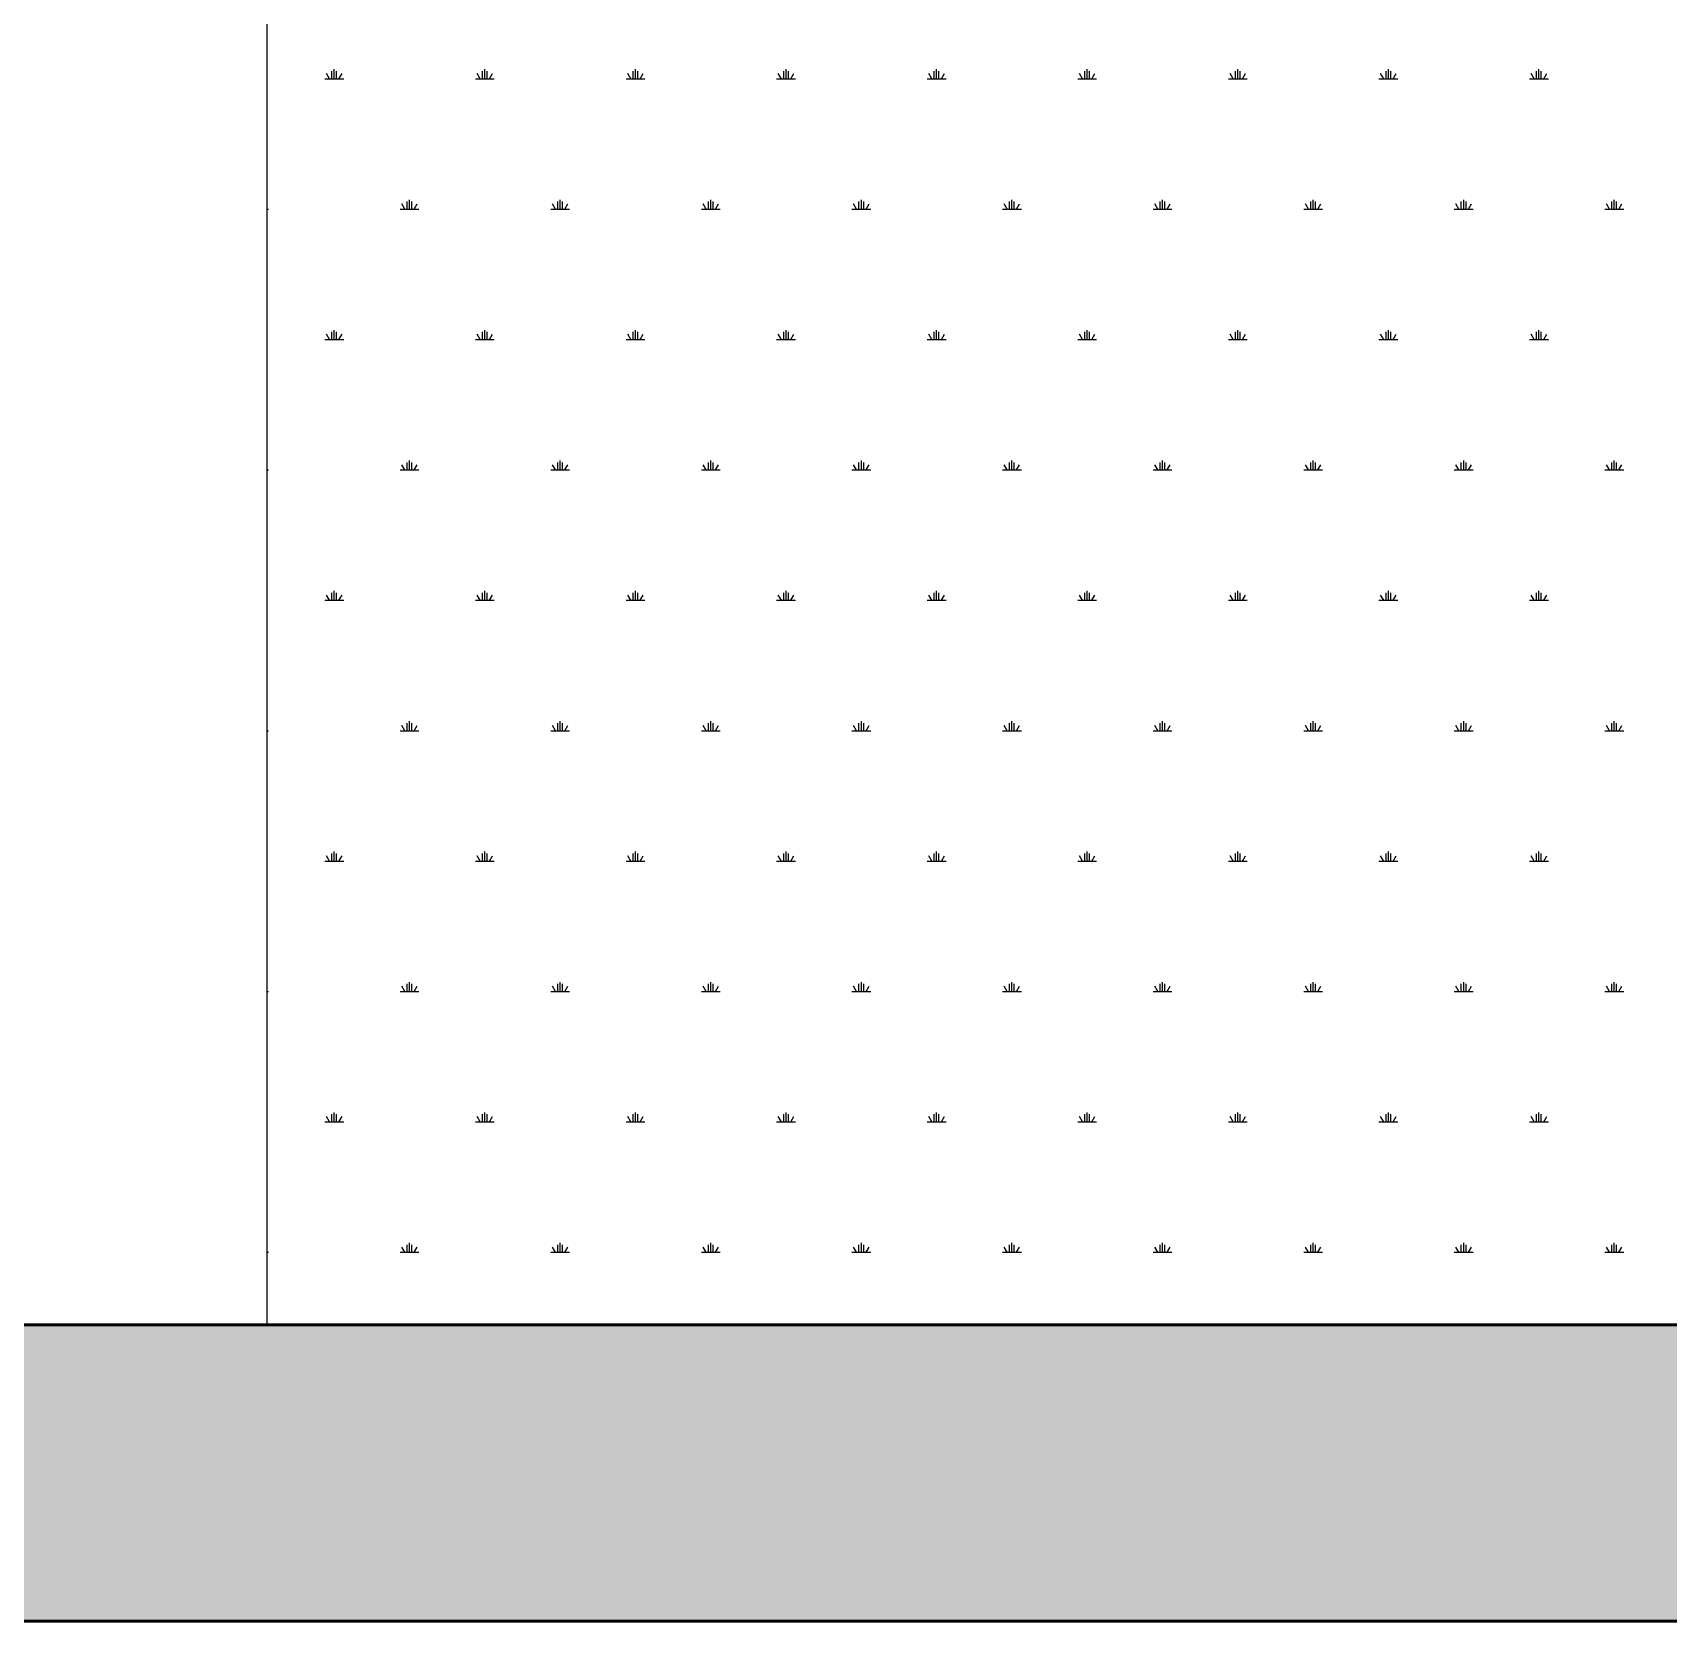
# Model space of a CAD drawing. Header units: millimetres. Extents: x 2999.9 to 3041.9, y 869.6 to 906.3.
# Drawn here: x 3036.451 to 3037.278, y 894.688 to 895.492 of the extents above; entities that cross this region are included whole.
import ezdxf

# ---------------------------------------------------------------- set-up
doc = ezdxf.new("R2010")
doc.units = ezdxf.units.MM
doc.layers.add('mori', color=166, linetype='Continuous', lineweight=30)

msp = doc.modelspace()

# ---------------------------------------------------------------- linework, layer by layer
msp.add_line((3036.56921, 894.83817), (3036.56921, 897.83752))
at = {"color": 76, "linetype": 'Continuous'}
for p, q in [((3036.59845, 895.46886), (3036.60797, 895.46886)), ((3036.60083, 895.46886), (3036.5993, 895.4715)), ((3036.60202, 895.46886), (3036.60202, 895.47267)), ((3036.60321, 895.46886), (3036.60321, 895.47363)), ((3036.6044, 895.46886), (3036.6044, 895.47267)), ((3036.60559, 895.46887), (3036.60712, 895.47151)), ((3036.67465, 895.46886), (3036.68417, 895.46886)), ((3036.67703, 895.46886), (3036.6755, 895.4715)), ((3036.67822, 895.46886), (3036.67822, 895.47267)), ((3036.67941, 895.46886), (3036.67941, 895.47363)), ((3036.6806, 895.46886), (3036.6806, 895.47267)), ((3036.68179, 895.46887), (3036.68332, 895.47151)), ((3036.75085, 895.46886), (3036.76037, 895.46886)), ((3036.75323, 895.46886), (3036.7517, 895.4715)), ((3036.75442, 895.46886), (3036.75442, 895.47267)), ((3036.75561, 895.46886), (3036.75561, 895.47363)), ((3036.7568, 895.46886), (3036.7568, 895.47267)), ((3036.75799, 895.46887), (3036.75952, 895.47151)), ((3036.82705, 895.46886), (3036.83657, 895.46886)), ((3036.82943, 895.46886), (3036.8279, 895.4715)), ((3036.83062, 895.46886), (3036.83062, 895.47267)), ((3036.83181, 895.46886), (3036.83181, 895.47363)), ((3036.833, 895.46886), (3036.833, 895.47267)), ((3036.83419, 895.46887), (3036.83572, 895.47151)), ((3036.90325, 895.46886), (3036.91277, 895.46886)), ((3036.90563, 895.46886), (3036.9041, 895.4715)), ((3036.90682, 895.46886), (3036.90682, 895.47267)), ((3036.90801, 895.46886), (3036.90801, 895.47363)), ((3036.9092, 895.46886), (3036.9092, 895.47267)), ((3036.91039, 895.46887), (3036.91192, 895.47151)), ((3036.97945, 895.46886), (3036.98897, 895.46886)), ((3036.98183, 895.46886), (3036.9803, 895.4715)), ((3036.98302, 895.46886), (3036.98302, 895.47267)), ((3036.98421, 895.46886), (3036.98421, 895.47363)), ((3036.9854, 895.46886), (3036.9854, 895.47267)), ((3036.98659, 895.46887), (3036.98812, 895.47151)), ((3037.05565, 895.46886), (3037.06517, 895.46886)), ((3037.05803, 895.46886), (3037.0565, 895.4715)), ((3037.05922, 895.46886), (3037.05922, 895.47267)), ((3037.06041, 895.46886), (3037.06041, 895.47363)), ((3037.0616, 895.46886), (3037.0616, 895.47267)), ((3037.06279, 895.46887), (3037.06432, 895.47151)), ((3037.13185, 895.46886), (3037.14137, 895.46886)), ((3037.13423, 895.46886), (3037.1327, 895.4715)), ((3037.13542, 895.46886), (3037.13542, 895.47267)), ((3037.13661, 895.46886), (3037.13661, 895.47363)), ((3037.1378, 895.46886), (3037.1378, 895.47267)), ((3037.13899, 895.46887), (3037.14052, 895.47151)), ((3037.20805, 895.46886), (3037.21757, 895.46886)), ((3037.21043, 895.46886), (3037.2089, 895.4715)), ((3037.21162, 895.46886), (3037.21162, 895.47267)), ((3037.21281, 895.46886), (3037.21281, 895.47363)), ((3037.214, 895.46886), (3037.214, 895.47267)), ((3037.21519, 895.46887), (3037.21672, 895.47151)), ((3036.56921, 895.40287), (3036.56987, 895.40287)), ((3036.63655, 895.40287), (3036.64607, 895.40287)), ((3036.63893, 895.40287), (3036.6374, 895.40551)), ((3036.64012, 895.40287), (3036.64012, 895.40668)), ((3036.64131, 895.40287), (3036.64131, 895.40764)), ((3036.6425, 895.40287), (3036.6425, 895.40668)), ((3036.64369, 895.40287), (3036.64522, 895.40551)), ((3036.71275, 895.40287), (3036.72227, 895.40287)), ((3036.71513, 895.40287), (3036.7136, 895.40551)), ((3036.71632, 895.40287), (3036.71632, 895.40668)), ((3036.71751, 895.40287), (3036.71751, 895.40764)), ((3036.7187, 895.40287), (3036.7187, 895.40668)), ((3036.71989, 895.40287), (3036.72142, 895.40551)), ((3036.78895, 895.40287), (3036.79847, 895.40287)), ((3036.79133, 895.40287), (3036.7898, 895.40551)), ((3036.79252, 895.40287), (3036.79252, 895.40668)), ((3036.79371, 895.40287), (3036.79371, 895.40764)), ((3036.7949, 895.40287), (3036.7949, 895.40668)), ((3036.79609, 895.40287), (3036.79762, 895.40551)), ((3036.86515, 895.40287), (3036.87467, 895.40287)), ((3036.86753, 895.40287), (3036.866, 895.40551)), ((3036.86872, 895.40287), (3036.86872, 895.40668)), ((3036.86991, 895.40287), (3036.86991, 895.40764)), ((3036.8711, 895.40287), (3036.8711, 895.40668)), ((3036.87229, 895.40287), (3036.87382, 895.40551)), ((3036.94135, 895.40287), (3036.95087, 895.40287)), ((3036.94373, 895.40287), (3036.9422, 895.40551)), ((3036.94492, 895.40287), (3036.94492, 895.40668)), ((3036.94611, 895.40287), (3036.94611, 895.40764)), ((3036.9473, 895.40287), (3036.9473, 895.40668)), ((3036.94849, 895.40287), (3036.95002, 895.40551)), ((3037.01755, 895.40287), (3037.02707, 895.40287)), ((3037.01993, 895.40287), (3037.0184, 895.40551)), ((3037.02112, 895.40287), (3037.02112, 895.40668)), ((3037.02231, 895.40287), (3037.02231, 895.40764)), ((3037.0235, 895.40287), (3037.0235, 895.40668)), ((3037.02469, 895.40287), (3037.02622, 895.40551)), ((3037.09375, 895.40287), (3037.10327, 895.40287)), ((3037.09613, 895.40287), (3037.0946, 895.40551)), ((3037.09732, 895.40287), (3037.09732, 895.40668)), ((3037.09851, 895.40287), (3037.09851, 895.40764)), ((3037.0997, 895.40287), (3037.0997, 895.40668)), ((3037.10089, 895.40287), (3037.10242, 895.40551)), ((3037.16995, 895.40287), (3037.17947, 895.40287)), ((3037.17233, 895.40287), (3037.1708, 895.40551)), ((3037.17352, 895.40287), (3037.17352, 895.40668)), ((3037.17471, 895.40287), (3037.17471, 895.40764)), ((3037.1759, 895.40287), (3037.1759, 895.40668)), ((3037.17709, 895.40287), (3037.17862, 895.40551)), ((3037.24615, 895.40287), (3037.25567, 895.40287)), ((3037.24853, 895.40287), (3037.247, 895.40551)), ((3037.24972, 895.40287), (3037.24972, 895.40668)), ((3037.25091, 895.40287), (3037.25091, 895.40764)), ((3037.2521, 895.40287), (3037.2521, 895.40668)), ((3037.25329, 895.40287), (3037.25482, 895.40551)), ((3036.59845, 895.33688), (3036.60797, 895.33688)), ((3036.60083, 895.33688), (3036.5993, 895.33952)), ((3036.60202, 895.33688), (3036.60202, 895.34069)), ((3036.60321, 895.33688), (3036.60321, 895.34164)), ((3036.6044, 895.33688), (3036.6044, 895.34069)), ((3036.60559, 895.33688), (3036.60712, 895.33952)), ((3036.67465, 895.33688), (3036.68417, 895.33688)), ((3036.67703, 895.33688), (3036.6755, 895.33952)), ((3036.67822, 895.33688), (3036.67822, 895.34069)), ((3036.67941, 895.33688), (3036.67941, 895.34164)), ((3036.6806, 895.33688), (3036.6806, 895.34069)), ((3036.68179, 895.33688), (3036.68332, 895.33952)), ((3036.75085, 895.33688), (3036.76037, 895.33688)), ((3036.75323, 895.33688), (3036.7517, 895.33952)), ((3036.75442, 895.33688), (3036.75442, 895.34069)), ((3036.75561, 895.33688), (3036.75561, 895.34164)), ((3036.7568, 895.33688), (3036.7568, 895.34069)), ((3036.75799, 895.33688), (3036.75952, 895.33952)), ((3036.82705, 895.33688), (3036.83657, 895.33688)), ((3036.82943, 895.33688), (3036.8279, 895.33952)), ((3036.83062, 895.33688), (3036.83062, 895.34069)), ((3036.83181, 895.33688), (3036.83181, 895.34164)), ((3036.833, 895.33688), (3036.833, 895.34069)), ((3036.83419, 895.33688), (3036.83572, 895.33952)), ((3036.90325, 895.33688), (3036.91277, 895.33688)), ((3036.90563, 895.33688), (3036.9041, 895.33952)), ((3036.90682, 895.33688), (3036.90682, 895.34069)), ((3036.90801, 895.33688), (3036.90801, 895.34164)), ((3036.9092, 895.33688), (3036.9092, 895.34069)), ((3036.91039, 895.33688), (3036.91192, 895.33952)), ((3036.97945, 895.33688), (3036.98897, 895.33688)), ((3036.98183, 895.33688), (3036.9803, 895.33952)), ((3036.98302, 895.33688), (3036.98302, 895.34069)), ((3036.98421, 895.33688), (3036.98421, 895.34164)), ((3036.9854, 895.33688), (3036.9854, 895.34069)), ((3036.98659, 895.33688), (3036.98812, 895.33952)), ((3037.05565, 895.33688), (3037.06517, 895.33688)), ((3037.05803, 895.33688), (3037.0565, 895.33952)), ((3037.05922, 895.33688), (3037.05922, 895.34069)), ((3037.06041, 895.33688), (3037.06041, 895.34164)), ((3037.0616, 895.33688), (3037.0616, 895.34069)), ((3037.06279, 895.33688), (3037.06432, 895.33952)), ((3037.13185, 895.33688), (3037.14137, 895.33688)), ((3037.13423, 895.33688), (3037.1327, 895.33952)), ((3037.13542, 895.33688), (3037.13542, 895.34069)), ((3037.13661, 895.33688), (3037.13661, 895.34164)), ((3037.1378, 895.33688), (3037.1378, 895.34069)), ((3037.13899, 895.33688), (3037.14052, 895.33952)), ((3037.20805, 895.33688), (3037.21757, 895.33688)), ((3037.21043, 895.33688), (3037.2089, 895.33952)), ((3037.21162, 895.33688), (3037.21162, 895.34069)), ((3037.21281, 895.33688), (3037.21281, 895.34164)), ((3037.214, 895.33688), (3037.214, 895.34069)), ((3037.21519, 895.33688), (3037.21672, 895.33952)), ((3036.56921, 895.27089), (3036.56987, 895.27089)), ((3036.63655, 895.27089), (3036.64607, 895.27089)), ((3036.63893, 895.27089), (3036.6374, 895.27353)), ((3036.64012, 895.27089), (3036.64012, 895.2747)), ((3036.64131, 895.27089), (3036.64131, 895.27565)), ((3036.6425, 895.27089), (3036.6425, 895.2747)), ((3036.64369, 895.27089), (3036.64522, 895.27353)), ((3036.71275, 895.27089), (3036.72227, 895.27089)), ((3036.71513, 895.27089), (3036.7136, 895.27353)), ((3036.71632, 895.27089), (3036.71632, 895.2747)), ((3036.71751, 895.27089), (3036.71751, 895.27565)), ((3036.7187, 895.27089), (3036.7187, 895.2747)), ((3036.71989, 895.27089), (3036.72142, 895.27353)), ((3036.78895, 895.27089), (3036.79847, 895.27089)), ((3036.79133, 895.27089), (3036.7898, 895.27353)), ((3036.79252, 895.27089), (3036.79252, 895.2747)), ((3036.79371, 895.27089), (3036.79371, 895.27565)), ((3036.7949, 895.27089), (3036.7949, 895.2747)), ((3036.79609, 895.27089), (3036.79762, 895.27353)), ((3036.86515, 895.27089), (3036.87467, 895.27089)), ((3036.86753, 895.27089), (3036.866, 895.27353)), ((3036.86872, 895.27089), (3036.86872, 895.2747)), ((3036.86991, 895.27089), (3036.86991, 895.27565)), ((3036.8711, 895.27089), (3036.8711, 895.2747)), ((3036.87229, 895.27089), (3036.87382, 895.27353)), ((3036.94135, 895.27089), (3036.95087, 895.27089)), ((3036.94373, 895.27089), (3036.9422, 895.27353)), ((3036.94492, 895.27089), (3036.94492, 895.2747)), ((3036.94611, 895.27089), (3036.94611, 895.27565)), ((3036.9473, 895.27089), (3036.9473, 895.2747)), ((3036.94849, 895.27089), (3036.95002, 895.27353)), ((3037.01755, 895.27089), (3037.02707, 895.27089)), ((3037.01993, 895.27089), (3037.0184, 895.27353)), ((3037.02112, 895.27089), (3037.02112, 895.2747)), ((3037.02231, 895.27089), (3037.02231, 895.27565)), ((3037.0235, 895.27089), (3037.0235, 895.2747)), ((3037.02469, 895.27089), (3037.02622, 895.27353)), ((3037.09375, 895.27089), (3037.10327, 895.27089)), ((3037.09613, 895.27089), (3037.0946, 895.27353)), ((3037.09732, 895.27089), (3037.09732, 895.2747)), ((3037.09851, 895.27089), (3037.09851, 895.27565)), ((3037.0997, 895.27089), (3037.0997, 895.2747)), ((3037.10089, 895.27089), (3037.10242, 895.27353)), ((3037.16995, 895.27089), (3037.17947, 895.27089)), ((3037.17233, 895.27089), (3037.1708, 895.27353)), ((3037.17352, 895.27089), (3037.17352, 895.2747)), ((3037.17471, 895.27089), (3037.17471, 895.27565)), ((3037.1759, 895.27089), (3037.1759, 895.2747)), ((3037.17709, 895.27089), (3037.17862, 895.27353)), ((3037.24615, 895.27089), (3037.25567, 895.27089)), ((3037.24853, 895.27089), (3037.247, 895.27353)), ((3037.24972, 895.27089), (3037.24972, 895.2747)), ((3037.25091, 895.27089), (3037.25091, 895.27565)), ((3037.2521, 895.27089), (3037.2521, 895.2747)), ((3037.25329, 895.27089), (3037.25482, 895.27353)), ((3036.59845, 895.2049), (3036.60797, 895.2049)), ((3036.60083, 895.2049), (3036.5993, 895.20754)), ((3036.60202, 895.2049), (3036.60202, 895.20871)), ((3036.60321, 895.2049), (3036.60321, 895.20966)), ((3036.6044, 895.2049), (3036.6044, 895.20871)), ((3036.60559, 895.2049), (3036.60712, 895.20754)), ((3036.67465, 895.2049), (3036.68417, 895.2049)), ((3036.67703, 895.2049), (3036.6755, 895.20754)), ((3036.67822, 895.2049), (3036.67822, 895.20871)), ((3036.67941, 895.2049), (3036.67941, 895.20966)), ((3036.6806, 895.2049), (3036.6806, 895.20871)), ((3036.68179, 895.2049), (3036.68332, 895.20754)), ((3036.75085, 895.2049), (3036.76037, 895.2049)), ((3036.75323, 895.2049), (3036.7517, 895.20754)), ((3036.75442, 895.2049), (3036.75442, 895.20871)), ((3036.75561, 895.2049), (3036.75561, 895.20966)), ((3036.7568, 895.2049), (3036.7568, 895.20871)), ((3036.75799, 895.2049), (3036.75952, 895.20754)), ((3036.82705, 895.2049), (3036.83657, 895.2049)), ((3036.82943, 895.2049), (3036.8279, 895.20754)), ((3036.83062, 895.2049), (3036.83062, 895.20871)), ((3036.83181, 895.2049), (3036.83181, 895.20966)), ((3036.833, 895.2049), (3036.833, 895.20871)), ((3036.83419, 895.2049), (3036.83572, 895.20754)), ((3036.90325, 895.2049), (3036.91277, 895.2049)), ((3036.90563, 895.2049), (3036.9041, 895.20754)), ((3036.90682, 895.2049), (3036.90682, 895.20871)), ((3036.90801, 895.2049), (3036.90801, 895.20966)), ((3036.9092, 895.2049), (3036.9092, 895.20871)), ((3036.91039, 895.2049), (3036.91192, 895.20754)), ((3036.97945, 895.2049), (3036.98897, 895.2049)), ((3036.98183, 895.2049), (3036.9803, 895.20754)), ((3036.98302, 895.2049), (3036.98302, 895.20871)), ((3036.98421, 895.2049), (3036.98421, 895.20966)), ((3036.9854, 895.2049), (3036.9854, 895.20871)), ((3036.98659, 895.2049), (3036.98812, 895.20754)), ((3037.05565, 895.2049), (3037.06517, 895.2049)), ((3037.05803, 895.2049), (3037.0565, 895.20754)), ((3037.05922, 895.2049), (3037.05922, 895.20871)), ((3037.06041, 895.2049), (3037.06041, 895.20966)), ((3037.0616, 895.2049), (3037.0616, 895.20871)), ((3037.06279, 895.2049), (3037.06432, 895.20754)), ((3037.13185, 895.2049), (3037.14137, 895.2049)), ((3037.13423, 895.2049), (3037.1327, 895.20754)), ((3037.13542, 895.2049), (3037.13542, 895.20871)), ((3037.13661, 895.2049), (3037.13661, 895.20966)), ((3037.1378, 895.2049), (3037.1378, 895.20871)), ((3037.13899, 895.2049), (3037.14052, 895.20754)), ((3037.20805, 895.2049), (3037.21757, 895.2049)), ((3037.21043, 895.2049), (3037.2089, 895.20754)), ((3037.21162, 895.2049), (3037.21162, 895.20871)), ((3037.21281, 895.2049), (3037.21281, 895.20966)), ((3037.214, 895.2049), (3037.214, 895.20871)), ((3037.21519, 895.2049), (3037.21672, 895.20754)), ((3036.56921, 895.13891), (3036.56987, 895.13891)), ((3036.63655, 895.13891), (3036.64607, 895.13891)), ((3036.63893, 895.13891), (3036.6374, 895.14155)), ((3036.64012, 895.13891), (3036.64012, 895.14272)), ((3036.64131, 895.13891), (3036.64131, 895.14367)), ((3036.6425, 895.13891), (3036.6425, 895.14272)), ((3036.64369, 895.13891), (3036.64522, 895.14155)), ((3036.71275, 895.13891), (3036.72227, 895.13891)), ((3036.71513, 895.13891), (3036.7136, 895.14155)), ((3036.71632, 895.13891), (3036.71632, 895.14272)), ((3036.71751, 895.13891), (3036.71751, 895.14367)), ((3036.7187, 895.13891), (3036.7187, 895.14272)), ((3036.71989, 895.13891), (3036.72142, 895.14155)), ((3036.78895, 895.13891), (3036.79847, 895.13891)), ((3036.79133, 895.13891), (3036.7898, 895.14155)), ((3036.79252, 895.13891), (3036.79252, 895.14272)), ((3036.79371, 895.13891), (3036.79371, 895.14367)), ((3036.7949, 895.13891), (3036.7949, 895.14272)), ((3036.79609, 895.13891), (3036.79762, 895.14155)), ((3036.86515, 895.13891), (3036.87467, 895.13891)), ((3036.86753, 895.13891), (3036.866, 895.14155)), ((3036.86872, 895.13891), (3036.86872, 895.14272)), ((3036.86991, 895.13891), (3036.86991, 895.14367)), ((3036.8711, 895.13891), (3036.8711, 895.14272)), ((3036.87229, 895.13891), (3036.87382, 895.14155)), ((3036.94135, 895.13891), (3036.95087, 895.13891)), ((3036.94373, 895.13891), (3036.9422, 895.14155)), ((3036.94492, 895.13891), (3036.94492, 895.14272)), ((3036.94611, 895.13891), (3036.94611, 895.14367)), ((3036.9473, 895.13891), (3036.9473, 895.14272)), ((3036.94849, 895.13891), (3036.95002, 895.14155)), ((3037.01755, 895.13891), (3037.02707, 895.13891)), ((3037.01993, 895.13891), (3037.0184, 895.14155)), ((3037.02112, 895.13891), (3037.02112, 895.14272)), ((3037.02231, 895.13891), (3037.02231, 895.14367)), ((3037.0235, 895.13891), (3037.0235, 895.14272)), ((3037.02469, 895.13891), (3037.02622, 895.14155)), ((3037.09375, 895.13891), (3037.10327, 895.13891)), ((3037.09613, 895.13891), (3037.0946, 895.14155)), ((3037.09732, 895.13891), (3037.09732, 895.14272)), ((3037.09851, 895.13891), (3037.09851, 895.14367)), ((3037.0997, 895.13891), (3037.0997, 895.14272)), ((3037.10089, 895.13891), (3037.10242, 895.14155)), ((3037.16995, 895.13891), (3037.17947, 895.13891)), ((3037.17233, 895.13891), (3037.1708, 895.14155)), ((3037.17352, 895.13891), (3037.17352, 895.14272)), ((3037.17471, 895.13891), (3037.17471, 895.14367)), ((3037.1759, 895.13891), (3037.1759, 895.14272)), ((3037.17709, 895.13891), (3037.17862, 895.14155)), ((3037.24615, 895.13891), (3037.25567, 895.13891)), ((3037.24853, 895.13891), (3037.247, 895.14155)), ((3037.24972, 895.13891), (3037.24972, 895.14272)), ((3037.25091, 895.13891), (3037.25091, 895.14367)), ((3037.2521, 895.13891), (3037.2521, 895.14272)), ((3037.25329, 895.13891), (3037.25482, 895.14155)), ((3036.59845, 895.07292), (3036.60797, 895.07292)), ((3036.60083, 895.07292), (3036.5993, 895.07556)), ((3036.60202, 895.07292), (3036.60202, 895.07673)), ((3036.60321, 895.07292), (3036.60321, 895.07768)), ((3036.6044, 895.07292), (3036.6044, 895.07673)), ((3036.60559, 895.07292), (3036.60712, 895.07556)), ((3036.67465, 895.07292), (3036.68417, 895.07292)), ((3036.67703, 895.07292), (3036.6755, 895.07556)), ((3036.67822, 895.07292), (3036.67822, 895.07673)), ((3036.67941, 895.07292), (3036.67941, 895.07768)), ((3036.6806, 895.07292), (3036.6806, 895.07673)), ((3036.68179, 895.07292), (3036.68332, 895.07556)), ((3036.75085, 895.07292), (3036.76037, 895.07292)), ((3036.75323, 895.07292), (3036.7517, 895.07556)), ((3036.75442, 895.07292), (3036.75442, 895.07673)), ((3036.75561, 895.07292), (3036.75561, 895.07768)), ((3036.7568, 895.07292), (3036.7568, 895.07673)), ((3036.75799, 895.07292), (3036.75952, 895.07556)), ((3036.82705, 895.07292), (3036.83657, 895.07292)), ((3036.82943, 895.07292), (3036.8279, 895.07556)), ((3036.83062, 895.07292), (3036.83062, 895.07673)), ((3036.83181, 895.07292), (3036.83181, 895.07768)), ((3036.833, 895.07292), (3036.833, 895.07673)), ((3036.83419, 895.07292), (3036.83572, 895.07556)), ((3036.90325, 895.07292), (3036.91277, 895.07292)), ((3036.90563, 895.07292), (3036.9041, 895.07556)), ((3036.90682, 895.07292), (3036.90682, 895.07673)), ((3036.90801, 895.07292), (3036.90801, 895.07768)), ((3036.9092, 895.07292), (3036.9092, 895.07673)), ((3036.91039, 895.07292), (3036.91192, 895.07556)), ((3036.97945, 895.07292), (3036.98897, 895.07292)), ((3036.98183, 895.07292), (3036.9803, 895.07556)), ((3036.98302, 895.07292), (3036.98302, 895.07673)), ((3036.98421, 895.07292), (3036.98421, 895.07768)), ((3036.9854, 895.07292), (3036.9854, 895.07673)), ((3036.98659, 895.07292), (3036.98812, 895.07556)), ((3037.05565, 895.07292), (3037.06517, 895.07292)), ((3037.05803, 895.07292), (3037.0565, 895.07556)), ((3037.05922, 895.07292), (3037.05922, 895.07673)), ((3037.06041, 895.07292), (3037.06041, 895.07768)), ((3037.0616, 895.07292), (3037.0616, 895.07673)), ((3037.06279, 895.07292), (3037.06432, 895.07556)), ((3037.13185, 895.07292), (3037.14137, 895.07292)), ((3037.13423, 895.07292), (3037.1327, 895.07556)), ((3037.13542, 895.07292), (3037.13542, 895.07673)), ((3037.13661, 895.07292), (3037.13661, 895.07768)), ((3037.1378, 895.07292), (3037.1378, 895.07673)), ((3037.13899, 895.07292), (3037.14052, 895.07556)), ((3037.20805, 895.07292), (3037.21757, 895.07292)), ((3037.21043, 895.07292), (3037.2089, 895.07556)), ((3037.21162, 895.07292), (3037.21162, 895.07673)), ((3037.21281, 895.07292), (3037.21281, 895.07768)), ((3037.214, 895.07292), (3037.214, 895.07673)), ((3037.21519, 895.07292), (3037.21672, 895.07556)), ((3036.56921, 895.00693), (3036.56987, 895.00693)), ((3036.63655, 895.00693), (3036.64607, 895.00693)), ((3036.63893, 895.00693), (3036.6374, 895.00957)), ((3036.64012, 895.00693), (3036.64012, 895.01074)), ((3036.64131, 895.00693), (3036.64131, 895.01169)), ((3036.6425, 895.00693), (3036.6425, 895.01074)), ((3036.64369, 895.00693), (3036.64522, 895.00957)), ((3036.71275, 895.00693), (3036.72227, 895.00693)), ((3036.71513, 895.00693), (3036.7136, 895.00957)), ((3036.71632, 895.00693), (3036.71632, 895.01074)), ((3036.71751, 895.00693), (3036.71751, 895.01169)), ((3036.7187, 895.00693), (3036.7187, 895.01074)), ((3036.71989, 895.00693), (3036.72142, 895.00957)), ((3036.78895, 895.00693), (3036.79847, 895.00693)), ((3036.79133, 895.00693), (3036.7898, 895.00957)), ((3036.79252, 895.00693), (3036.79252, 895.01074)), ((3036.79371, 895.00693), (3036.79371, 895.01169)), ((3036.7949, 895.00693), (3036.7949, 895.01074)), ((3036.79609, 895.00693), (3036.79762, 895.00957)), ((3036.86515, 895.00693), (3036.87467, 895.00693)), ((3036.86753, 895.00693), (3036.866, 895.00957)), ((3036.86872, 895.00693), (3036.86872, 895.01074)), ((3036.86991, 895.00693), (3036.86991, 895.01169)), ((3036.8711, 895.00693), (3036.8711, 895.01074)), ((3036.87229, 895.00693), (3036.87382, 895.00957)), ((3036.94135, 895.00693), (3036.95087, 895.00693)), ((3036.94373, 895.00693), (3036.9422, 895.00957)), ((3036.94492, 895.00693), (3036.94492, 895.01074)), ((3036.94611, 895.00693), (3036.94611, 895.01169)), ((3036.9473, 895.00693), (3036.9473, 895.01074)), ((3036.94849, 895.00693), (3036.95002, 895.00957)), ((3037.01755, 895.00693), (3037.02707, 895.00693)), ((3037.01993, 895.00693), (3037.0184, 895.00957)), ((3037.02112, 895.00693), (3037.02112, 895.01074)), ((3037.02231, 895.00693), (3037.02231, 895.01169)), ((3037.0235, 895.00693), (3037.0235, 895.01074)), ((3037.02469, 895.00693), (3037.02622, 895.00957)), ((3037.09375, 895.00693), (3037.10327, 895.00693)), ((3037.09613, 895.00693), (3037.0946, 895.00957)), ((3037.09732, 895.00693), (3037.09732, 895.01074)), ((3037.09851, 895.00693), (3037.09851, 895.01169)), ((3037.0997, 895.00693), (3037.0997, 895.01074)), ((3037.10089, 895.00693), (3037.10242, 895.00957)), ((3037.16995, 895.00693), (3037.17947, 895.00693)), ((3037.17233, 895.00693), (3037.1708, 895.00957)), ((3037.17352, 895.00693), (3037.17352, 895.01074)), ((3037.17471, 895.00693), (3037.17471, 895.01169)), ((3037.1759, 895.00693), (3037.1759, 895.01074)), ((3037.17709, 895.00693), (3037.17862, 895.00957)), ((3037.24615, 895.00693), (3037.25567, 895.00693)), ((3037.24853, 895.00693), (3037.247, 895.00957)), ((3037.24972, 895.00693), (3037.24972, 895.01074)), ((3037.25091, 895.00693), (3037.25091, 895.01169)), ((3037.2521, 895.00693), (3037.2521, 895.01074)), ((3037.25329, 895.00693), (3037.25482, 895.00957)), ((3036.60321, 894.94094), (3036.60321, 894.9457)), ((3036.67941, 894.94094), (3036.67941, 894.9457)), ((3036.75561, 894.94094), (3036.75561, 894.9457)), ((3036.83181, 894.94094), (3036.83181, 894.9457)), ((3036.90801, 894.94094), (3036.90801, 894.9457)), ((3036.98421, 894.94094), (3036.98421, 894.9457)), ((3037.06041, 894.94094), (3037.06041, 894.9457)), ((3037.13661, 894.94094), (3037.13661, 894.9457)), ((3037.21281, 894.94094), (3037.21281, 894.9457)), ((3036.59845, 894.94094), (3036.60797, 894.94094)), ((3036.60083, 894.94094), (3036.5993, 894.94357)), ((3036.60202, 894.94094), (3036.60202, 894.94475)), ((3036.6044, 894.94094), (3036.6044, 894.94475)), ((3036.60559, 894.94094), (3036.60712, 894.94358)), ((3036.67465, 894.94094), (3036.68417, 894.94094)), ((3036.67703, 894.94094), (3036.6755, 894.94357)), ((3036.67822, 894.94094), (3036.67822, 894.94475)), ((3036.6806, 894.94094), (3036.6806, 894.94475)), ((3036.68179, 894.94094), (3036.68332, 894.94358)), ((3036.75085, 894.94094), (3036.76037, 894.94094)), ((3036.75323, 894.94094), (3036.7517, 894.94357)), ((3036.75442, 894.94094), (3036.75442, 894.94475)), ((3036.7568, 894.94094), (3036.7568, 894.94475)), ((3036.75799, 894.94094), (3036.75952, 894.94358)), ((3036.82705, 894.94094), (3036.83657, 894.94094)), ((3036.82943, 894.94094), (3036.8279, 894.94357)), ((3036.83062, 894.94094), (3036.83062, 894.94475)), ((3036.833, 894.94094), (3036.833, 894.94475)), ((3036.83419, 894.94094), (3036.83572, 894.94358)), ((3036.90325, 894.94094), (3036.91277, 894.94094)), ((3036.90563, 894.94094), (3036.9041, 894.94357)), ((3036.90682, 894.94094), (3036.90682, 894.94475)), ((3036.9092, 894.94094), (3036.9092, 894.94475)), ((3036.91039, 894.94094), (3036.91192, 894.94358)), ((3036.97945, 894.94094), (3036.98897, 894.94094)), ((3036.98183, 894.94094), (3036.9803, 894.94357)), ((3036.98302, 894.94094), (3036.98302, 894.94475)), ((3036.9854, 894.94094), (3036.9854, 894.94475)), ((3036.98659, 894.94094), (3036.98812, 894.94358)), ((3037.05565, 894.94094), (3037.06517, 894.94094)), ((3037.05803, 894.94094), (3037.0565, 894.94357)), ((3037.05922, 894.94094), (3037.05922, 894.94475)), ((3037.0616, 894.94094), (3037.0616, 894.94475)), ((3037.06279, 894.94094), (3037.06432, 894.94358)), ((3037.13185, 894.94094), (3037.14137, 894.94094)), ((3037.13423, 894.94094), (3037.1327, 894.94357)), ((3037.13542, 894.94094), (3037.13542, 894.94475)), ((3037.1378, 894.94094), (3037.1378, 894.94475)), ((3037.13899, 894.94094), (3037.14052, 894.94358)), ((3037.20805, 894.94094), (3037.21757, 894.94094)), ((3037.21043, 894.94094), (3037.2089, 894.94357)), ((3037.21162, 894.94094), (3037.21162, 894.94475)), ((3037.214, 894.94094), (3037.214, 894.94475)), ((3037.21519, 894.94094), (3037.21672, 894.94358)), ((3036.64131, 894.87494), (3036.64131, 894.87971)), ((3036.71751, 894.87494), (3036.71751, 894.87971)), ((3036.79371, 894.87494), (3036.79371, 894.87971)), ((3036.86991, 894.87494), (3036.86991, 894.87971)), ((3036.94611, 894.87494), (3036.94611, 894.87971)), ((3037.02231, 894.87494), (3037.02231, 894.87971)), ((3037.09851, 894.87494), (3037.09851, 894.87971)), ((3037.17471, 894.87494), (3037.17471, 894.87971)), ((3037.25091, 894.87494), (3037.25091, 894.87971)), ((3036.56921, 894.87494), (3036.56987, 894.87494)), ((3036.63655, 894.87494), (3036.64607, 894.87494)), ((3036.63893, 894.87494), (3036.6374, 894.87758)), ((3036.64012, 894.87494), (3036.64012, 894.87875)), ((3036.6425, 894.87494), (3036.6425, 894.87875)), ((3036.64369, 894.87495), (3036.64522, 894.87759)), ((3036.71275, 894.87494), (3036.72227, 894.87494)), ((3036.71513, 894.87494), (3036.7136, 894.87758)), ((3036.71632, 894.87494), (3036.71632, 894.87875)), ((3036.7187, 894.87494), (3036.7187, 894.87875)), ((3036.71989, 894.87495), (3036.72142, 894.87759)), ((3036.78895, 894.87494), (3036.79847, 894.87494)), ((3036.79133, 894.87494), (3036.7898, 894.87758)), ((3036.79252, 894.87494), (3036.79252, 894.87875)), ((3036.7949, 894.87494), (3036.7949, 894.87875)), ((3036.79609, 894.87495), (3036.79762, 894.87759)), ((3036.86515, 894.87494), (3036.87467, 894.87494)), ((3036.86753, 894.87494), (3036.866, 894.87758)), ((3036.86872, 894.87494), (3036.86872, 894.87875)), ((3036.8711, 894.87494), (3036.8711, 894.87875)), ((3036.87229, 894.87495), (3036.87382, 894.87759)), ((3036.94135, 894.87494), (3036.95087, 894.87494)), ((3036.94373, 894.87494), (3036.9422, 894.87758)), ((3036.94492, 894.87494), (3036.94492, 894.87875)), ((3036.9473, 894.87494), (3036.9473, 894.87875)), ((3036.94849, 894.87495), (3036.95002, 894.87759)), ((3037.01755, 894.87494), (3037.02707, 894.87494)), ((3037.01993, 894.87494), (3037.0184, 894.87758)), ((3037.02112, 894.87494), (3037.02112, 894.87875)), ((3037.0235, 894.87494), (3037.0235, 894.87875)), ((3037.02469, 894.87495), (3037.02622, 894.87759)), ((3037.09375, 894.87494), (3037.10327, 894.87494)), ((3037.09613, 894.87494), (3037.0946, 894.87758)), ((3037.09732, 894.87494), (3037.09732, 894.87875)), ((3037.0997, 894.87494), (3037.0997, 894.87875)), ((3037.10089, 894.87495), (3037.10242, 894.87759)), ((3037.16995, 894.87494), (3037.17947, 894.87494)), ((3037.17233, 894.87494), (3037.1708, 894.87758)), ((3037.17352, 894.87494), (3037.17352, 894.87875)), ((3037.1759, 894.87494), (3037.1759, 894.87875)), ((3037.17709, 894.87495), (3037.17862, 894.87759)), ((3037.24615, 894.87494), (3037.25567, 894.87494)), ((3037.24853, 894.87494), (3037.247, 894.87758)), ((3037.24972, 894.87494), (3037.24972, 894.87875)), ((3037.2521, 894.87494), (3037.2521, 894.87875)), ((3037.25329, 894.87495), (3037.25482, 894.87759))]:
    msp.add_line(p, q, dxfattribs=at)
at = {"color": 0, "linetype": 'Continuous'}
for points in [[(3035.76921, 894.68817), (3035.76921, 894.83817), (3038.56921, 894.68817)], [(3038.56921, 894.68817), (3035.76921, 894.83817), (3038.56921, 894.83817)]]:
    msp.add_solid(points, dxfattribs=at)
at = {"layer": 'mori', "color": 152, "lineweight": 50}
for p, q in [((3038.56921, 894.83817), (3035.76921, 894.83817)), ((3038.71921, 894.68817), (3003.81921, 894.68817))]:
    msp.add_line(p, q, dxfattribs=at)

doc.saveas('drawing.dxf')
